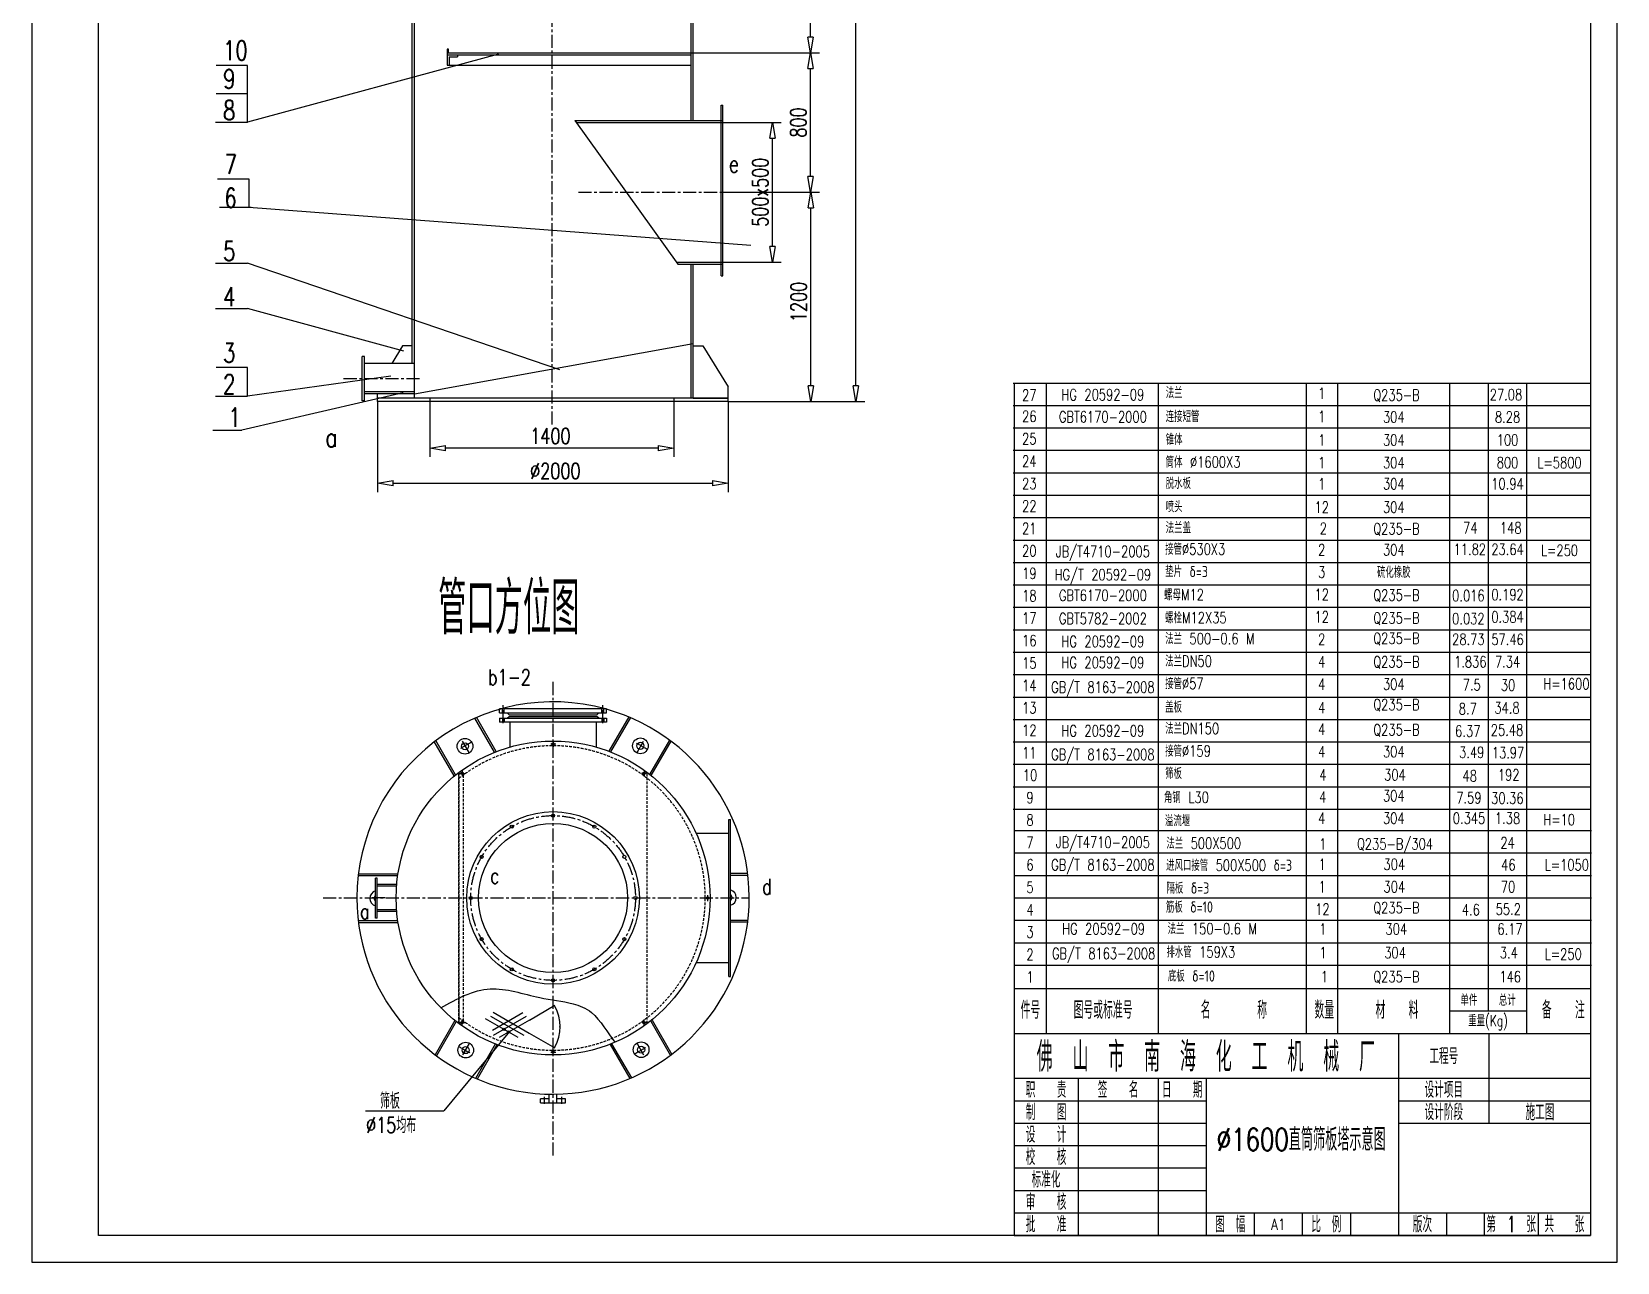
# Model space of a CAD drawing. Header units: inches. Extents: x -49906 to 274435, y 31852 to 49661.
# Drawn here: x -20198 to -11104, y 36786 to 43843 of the extents above; entities that cross this region are included whole.
import ezdxf
from ezdxf.enums import TextEntityAlignment as Align

# ---------------------------------------------------------------- set-up
doc = ezdxf.new("R2010")
doc.units = ezdxf.units.IN
doc.header["$LTSCALE"] = 60
doc.header["$MEASUREMENT"] = 0
for name, pattern in [('CENTER', [2, 1.25, -0.25, 0.25, -0.25]), ('CENTERX2', [101.6, 63.5, -12.7, 12.7, -12.7]), ('DIVIDEX2', [2.5, 1, -0.5, 0, -0.5, 0, -0.5]), ('HIDDEN', [0.375, 0.25, -0.125])]:
    doc.linetypes.add(name, pattern=pattern)
for name, color, linetype in [('2', 2, 'Continuous'), ('3', 3, 'Continuous'), ('4', 4, 'Continuous'), ('cen', 1, 'CENTER'), ('图层1', 2, 'HIDDEN'), ('文字', 3, 'Continuous'), ('细实线', 7, 'Continuous')]:
    doc.layers.add(name, color=color, linetype=linetype)
doc.layers.add('粗实线', color=7, linetype='Continuous', lineweight=30)
doc.styles.get("Standard").update_dxf_attribs({"font": 'txt.shx', "width": 0.75, "bigfont": 'hztxt.shx'})
doc.styles.add('中文', font='txt.shx', dxfattribs={"width": 0.75, "bigfont": 'gbcbig.shx'})
doc.dimstyles.new('ST1-1', dxfattribs={"dimtxt": 90, "dimasz": 90, "dimexe": 50, "dimexo": 0, "dimgap": 25, "dimtad": 1, "dimtxsty": 'Standard', "dimblk": 'CLOSEDBLANK', "dimcen": 3, "dimadec": 0, "dimazin": 0, "dimtfac": 1, "dimtmove": 0, "dimatfit": 3, "dimfxl": 1, "dimarcsym": 1})
doc.dimstyles.get("Standard").update_dxf_attribs({"dimtxt": 0.18, "dimasz": 0.18, "dimexe": 0.18, "dimexo": 0.0625, "dimgap": 0.09, "dimtad": 0, "dimtih": 1, "dimtoh": 1, "dimdec": 4, "dimzin": 0, "dimdsep": 46, "dimtxsty": 'Standard', "dimcen": 0.09, "dimadec": 0, "dimazin": 0, "dimtfac": 1, "dimtdec": 4, "dimtofl": 0, "dimtmove": 0, "dimatfit": 3, "dimfxl": 1, "dimtolj": 1, "dimtzin": 0, "dimarcsym": 0})

# ---------------------------------------------------------------- blocks, each defined once
blk = doc.blocks.new('_CLOSEDBLANK')
at = {"color": 0, "linetype": 'ByBlock'}
for p, q in [((-1, 0.17), (0, 0)), ((-1, 0.17), (-1, -0.17)), ((0, 0), (-1, -0.17))]:
    blk.add_line(p, q, dxfattribs=at)
blk = doc.blocks.new('*D174')
at = {"layer": 'Defpoints', "color": 0}
for p in [(-16815.4, 44521.8), (-15730.6, 44521.8), (-16903.5, 43721.8)]:
    blk.add_point(p, dxfattribs=at)
at = {"layer": '细实线', "color": 0, "lineweight": -2}
for p, q in [((-16815.4, 44521.8), (-15680.6, 44521.8)), ((-15730.6, 43811.8), (-15730.6, 44431.8)), ((-16903.5, 43721.8), (-15680.6, 43721.8))]:
    blk.add_line(p, q, dxfattribs=at)
at = {"layer": '细实线', "color": 0, "lineweight": -2, "xscale": 90, "yscale": 90, "zscale": 90}
for p, rotation in [((-15730.6, 44521.8), 90), ((-15730.6, 43721.8), 270)]:
    blk.add_blockref('_CLOSEDBLANK', p, dxfattribs=dict(at, rotation=rotation))
at = {"layer": '细实线', "color": 0, "insert": (-15800.6, 44121.8), "char_height": 90, "attachment_point": 5, "rotation": 90, "style": '中文'}
blk.add_mtext('800', dxfattribs=at)
blk = doc.blocks.new('*D175')
at = {"layer": 'Defpoints', "color": 0}
for p in [(-16243.4, 43321.8), (-15949.3, 43321.8), (-16243.4, 42521.8)]:
    blk.add_point(p, dxfattribs=at)
at = {"layer": '细实线', "color": 0, "lineweight": -2}
for p, q in [((-16243.4, 43321.8), (-15899.3, 43321.8)), ((-15949.3, 42611.8), (-15949.3, 43231.8)), ((-16243.4, 42521.8), (-15899.3, 42521.8))]:
    blk.add_line(p, q, dxfattribs=at)
at = {"layer": '细实线', "color": 0, "lineweight": -2, "xscale": 90, "yscale": 90, "zscale": 90}
for p, rotation in [((-15949.3, 43321.8), 90), ((-15949.3, 42521.8), 270)]:
    blk.add_blockref('_CLOSEDBLANK', p, dxfattribs=dict(at, rotation=rotation))
at = {"layer": '细实线', "color": 0, "insert": (-16019.3, 42921.8), "char_height": 90, "attachment_point": 5, "rotation": 90, "style": '中文'}
blk.add_mtext('500x500', dxfattribs=at)
blk = doc.blocks.new('*D183')
at = {"layer": '2', "color": 3, "linetype": 'Continuous', "lineweight": -2, "ltscale": 2}
for p, q in [((-17342.9, 38175.6), (-17197.2, 38259.8)), ((-17344.9, 38100.9), (-17197.2, 38015.6))]:
    blk.add_line(p, q, dxfattribs=at)
blk.add_arc((-17408.6, 38137.7), 241.2, 330.95017, 29.04983, dxfattribs=at)
at = {"layer": '2', "color": 3, "linetype": 'Continuous', "ltscale": 2}
for points in [[(-17198.4, 38254.5), (-17197.2, 38255.1), (-17199.8, 38258.3)], [(-17197.2, 38020.2), (-17198.4, 38020.9), (-17199.8, 38017.1)]]:
    blk.add_solid(points, dxfattribs=at)
at = {"layer": 'Defpoints', "color": 0, "linetype": 'Continuous', "ltscale": 2}
for p in [(-17552, 38220.4), (-17342.9, 38175.6), (-17517.4, 38074.9), (-17344.9, 38100.9), (-17171.1, 38095.8)]:
    blk.add_point(p, dxfattribs=at)
at = {"layer": '2', "color": 7, "linetype": 'Continuous', "ltscale": 2, "insert": (-17169.9, 38137.7), "char_height": 3, "attachment_point": 5, "rotation": 90, "style": '中文'}
blk.add_mtext('\\A1;60%%d', dxfattribs=at)
blk = doc.blocks.new('*D184')
at = {"layer": 'Defpoints', "color": 0}
for p in [(-16233.4, 42921.8), (-15728.8, 42921.8), (-16203.4, 41721.8)]:
    blk.add_point(p, dxfattribs=at)
at = {"layer": '细实线', "color": 0, "lineweight": -2}
for p, q in [((-16233.4, 42921.8), (-15678.8, 42921.8)), ((-15728.8, 41811.8), (-15728.8, 42831.8)), ((-16203.4, 41721.8), (-15678.8, 41721.8))]:
    blk.add_line(p, q, dxfattribs=at)
at = {"layer": '细实线', "color": 0, "lineweight": -2, "xscale": 90, "yscale": 90, "zscale": 90}
for p, rotation in [((-15728.8, 42921.8), 90), ((-15728.8, 41721.8), 270)]:
    blk.add_blockref('_CLOSEDBLANK', p, dxfattribs=dict(at, rotation=rotation))
at = {"layer": '细实线', "color": 0, "insert": (-15798.8, 42293), "char_height": 90, "attachment_point": 5, "rotation": 90, "style": '中文'}
blk.add_mtext('1200', dxfattribs=at)
blk = doc.blocks.new('*D185')
at = {"layer": 'Defpoints', "color": 0}
for p in [(-16403.4, 43721.8), (-15730.6, 43721.8), (-16233.4, 42921.8)]:
    blk.add_point(p, dxfattribs=at)
at = {"layer": '细实线', "color": 0, "lineweight": -2}
for p, q in [((-16403.4, 43721.8), (-15680.6, 43721.8)), ((-15730.6, 43011.8), (-15730.6, 43631.8)), ((-16233.4, 42921.8), (-15680.6, 42921.8))]:
    blk.add_line(p, q, dxfattribs=at)
at = {"layer": '细实线', "color": 0, "lineweight": -2, "xscale": 90, "yscale": 90, "zscale": 90}
for p, rotation in [((-15730.6, 43721.8), 90), ((-15730.6, 42921.8), 270)]:
    blk.add_blockref('_CLOSEDBLANK', p, dxfattribs=dict(at, rotation=rotation))
at = {"layer": '细实线', "color": 0, "insert": (-15800.6, 43321.8), "char_height": 90, "attachment_point": 5, "rotation": 90, "style": '中文'}
blk.add_mtext('800', dxfattribs=at)
blk = doc.blocks.new('*D186')
at = {"layer": 'Defpoints', "color": 0}
for p in [(-15670.6, 47941.8), (-15470.6, 47941.8), (-15695.9, 41721.8)]:
    blk.add_point(p, dxfattribs=at)
at = {"layer": '细实线', "color": 0, "lineweight": -2}
for p, q in [((-15670.6, 47941.8), (-15420.6, 47941.8)), ((-15470.6, 41811.8), (-15470.6, 47851.8)), ((-15695.9, 41721.8), (-15420.6, 41721.8))]:
    blk.add_line(p, q, dxfattribs=at)
at = {"layer": '细实线', "color": 0, "lineweight": -2, "xscale": 90, "yscale": 90, "zscale": 90}
for p, rotation in [((-15470.6, 47941.8), 90), ((-15470.6, 41721.8), 270)]:
    blk.add_blockref('_CLOSEDBLANK', p, dxfattribs=dict(at, rotation=rotation))
at = {"layer": '细实线', "color": 0, "insert": (-15540.6, 45031.8), "char_height": 90, "attachment_point": 5, "rotation": 90, "style": '中文'}
blk.add_mtext('6220', dxfattribs=at)
blk = doc.blocks.new('*D224')
at = {"layer": '2', "color": 0, "lineweight": -2}
for p, q in [((-18215.4, 41721.8), (-18215.4, 41203.2)), ((-16203.4, 41721.8), (-16203.4, 41203.2)), ((-18125.4, 41253.2), (-16293.4, 41253.2))]:
    blk.add_line(p, q, dxfattribs=at)
at = {"layer": 'Defpoints', "color": 0}
for p in [(-18215.4, 41721.8), (-16203.4, 41721.8), (-16203.4, 41253.2)]:
    blk.add_point(p, dxfattribs=at)
at = {"layer": '2', "color": 0, "lineweight": -2, "xscale": 90, "yscale": 90, "zscale": 90, "rotation": 180}
blk.add_blockref('_CLOSEDBLANK', (-18215.4, 41253.2), dxfattribs=at)
at = {"layer": '2', "color": 0, "lineweight": -2, "xscale": 90, "yscale": 90, "zscale": 90}
blk.add_blockref('_CLOSEDBLANK', (-16203.4, 41253.2), dxfattribs=at)
at = {"layer": '2', "color": 0, "insert": (-17194.8, 41323.2), "char_height": 90, "attachment_point": 5, "style": '中文'}
blk.add_mtext('%%C2000', dxfattribs=at)
blk = doc.blocks.new('*D269')
at = {"layer": '2', "color": 0, "lineweight": -2}
for p, q in [((-17915.4, 41721.8), (-17915.4, 41404.5)), ((-16515.4, 41731.8), (-16515.4, 41404.5)), ((-16605.4, 41454.5), (-17825.4, 41454.5))]:
    blk.add_line(p, q, dxfattribs=at)
at = {"layer": 'Defpoints', "color": 0}
for p in [(-17915.4, 41721.8), (-16515.4, 41731.8), (-17915.4, 41454.5)]:
    blk.add_point(p, dxfattribs=at)
at = {"layer": '2', "color": 0, "lineweight": -2, "xscale": 90, "yscale": 90, "zscale": 90, "rotation": 180}
blk.add_blockref('_CLOSEDBLANK', (-17915.4, 41454.5), dxfattribs=at)
at = {"layer": '2', "color": 0, "lineweight": -2, "xscale": 90, "yscale": 90, "zscale": 90}
blk.add_blockref('_CLOSEDBLANK', (-16515.4, 41454.5), dxfattribs=at)
at = {"layer": '2', "color": 0, "insert": (-17223.1, 41524.5), "char_height": 90, "attachment_point": 5, "style": '中文'}
blk.add_mtext('1400', dxfattribs=at)

msp = doc.modelspace()

# ---------------------------------------------------------------- linework, layer by layer
at = {"layer": '2'}
for p, q in [((-18960.103, 43649.361), (-19140.121, 43649.361)), ((-18960.103, 43486.728), (-18960.103, 43649.361)), ((-18960.103, 43486.728), (-19140.121, 43486.728)), ((-18960.103, 43324.094), (-18960.103, 43486.728)), ((-18951.589, 42997.662), (-19131.607, 42997.662)), ((-18951.589, 42835.029), (-18951.589, 42997.662)), ((-18939.275, 42835.029), (-19121.374, 42835.029)), ((-16074.114, 42617.163), (-18952.234, 42835.028)), ((-18960.103, 41916.187), (-19140.121, 41916.187)), ((-18960.103, 41753.554), (-18960.103, 41916.187))]:
    msp.add_line(p, q, dxfattribs=at)
at = {"layer": '2', "linetype": 'Continuous', "ltscale": 2}
for p, q in [((-17815.365, 43721.764), (-16215.365, 43721.764)), ((-18215.67, 38760.504), (-18226.47, 38760.504)), ((-17747.67, 38300.955), (-17747.67, 38155.273)), ((-17230.17, 37701.14), (-17230.17, 37750.498)), ((-17185.17, 37701.14), (-17185.17, 37750.498)), ((-18284.309, 37654.748), (-17833.374, 37654.748)), ((-17230.17, 37723.519), (-17279.67, 37723.519)), ((-17279.67, 37701.14), (-17279.67, 37723.519)), ((-17279.67, 37701.14), (-17185.17, 37701.14)), ((-17135.67, 37723.519), (-17185.17, 37723.519)), ((-17185.17, 37701.14), (-17158.605, 37701.14)), ((-17185.17, 37701.14), (-17158.605, 37701.14)), ((-17185.17, 37701.14), (-17135.67, 37701.14)), ((-17185.17, 37701.14), (-17135.67, 37701.14)), ((-17135.67, 37701.14), (-17135.67, 37723.519))]:
    msp.add_line(p, q, dxfattribs=at)
for centre, radius in [((-17207.67, 39759.035), 6.75), ((-17729.769, 39589.999), 6.75), ((-16685.571, 39589.999), 6.75), ((-17443.92, 39284.47), 9), ((-17207.67, 39347.773), 9), ((-16971.42, 39284.47), 9), ((-17616.867, 39111.523), 9), ((-16798.473, 39111.523), 9), ((-17680.17, 38875.273), 9), ((-16735.17, 38875.273), 9), ((-17616.867, 38639.023), 9), ((-16798.473, 38639.023), 9), ((-17443.92, 38466.076), 9), ((-16971.42, 38466.076), 9), ((-17207.67, 38402.773), 9), ((-17729.769, 38160.548), 6.75), ((-17489.645, 38122.071), 6.75), ((-17462.645, 38106.483), 6.75), ((-16685.571, 38160.548), 6.75), ((-17207.67, 37991.512), 6.75)]:
    msp.add_circle(centre, radius, dxfattribs=at)
at = {"layer": '3', "linetype": 'Continuous', "ltscale": 2}
msp.add_line((-17456.8, 38109.858), (-17833.374, 37654.748), dxfattribs=at)
msp.add_open_spline([(-17851.145, 38246.036), (-17758.384, 38297.9), (-17577.117, 38396.413), (-17314.605, 38300.219), (-17118.111, 38281.622), (-16961.749, 38222.855), (-16893.89, 38100.677), (-16853.364, 38047.948)], degree=3, knots=[0.53448665, 0.53448665, 0.53448665, 0.53448665, 17.37293328, 33.39277733, 44.22585961, 50.56364573, 60.61240554, 60.61240554, 60.61240554, 60.61240554], dxfattribs=at)
at = {"layer": '4', "linetype": 'CENTER'}
msp.add_line((-17062.147, 42921.764), (-16097.626, 42921.764), dxfattribs=at)
at = {"layer": '4', "linetype": 'CENTERX2', "ltscale": 2}
for p, q in [((-17220.788, 39759.035), (-17192.512, 39759.035)), ((-17207.67, 39775.421), (-17207.67, 39741.49)), ((-17742.887, 39589.999), (-17714.611, 39589.999)), ((-17729.769, 39606.385), (-17729.769, 39572.454)), ((-16672.452, 39589.999), (-16700.728, 39589.999)), ((-16685.571, 39606.385), (-16685.571, 39572.454)), ((-17566.594, 38197.675), (-17376.236, 38087.772)), ((-17381.13, 38215.9), (-17555.957, 38114.964)), ((-17551.995, 38220.423), (-17344.915, 38100.865)), ((-17362.957, 38195.215), (-17550.749, 38086.793)), ((-17742.887, 38160.548), (-17714.611, 38160.548)), ((-17729.769, 38144.162), (-17729.769, 38178.093)), ((-17596.725, 38183.894), (-17410.444, 38076.345)), ((-17342.906, 38175.615), (-17517.412, 38074.863)), ((-16672.452, 38160.548), (-16700.728, 38160.548)), ((-16685.571, 38144.162), (-16685.571, 38178.093)), ((-17220.788, 37991.512), (-17192.512, 37991.512)), ((-17207.67, 37975.126), (-17207.67, 38009.056))]:
    msp.add_line(p, q, dxfattribs=at)
at = {"layer": '4', "linetype": 'DIVIDEX2'}
for p, q in [((-17257.744, 37694.427), (-17257.744, 37734.708)), ((-17157.595, 37694.427), (-17157.595, 37734.708))]:
    msp.add_line(p, q, dxfattribs=at)
at = {"layer": 'cen'}
for p, q in [((-17215.365, 48025.429), (-17215.365, 41582.428)), ((-17973.802, 41853.006), (-18410.145, 41853.006)), ((-17207.67, 37398.813), (-17207.67, 40122.034)), ((-17492.984, 39876.94), (-17492.984, 39980.198)), ((-16922.355, 39876.94), (-16922.355, 39980.198)), ((-17689.18, 39709.232), (-17734.16, 39787.223)), ((-16726.196, 39709.252), (-16681.144, 39787.202)), ((-18526.796, 38875.273), (-16082.67, 38875.273)), ((-18170.654, 38875.253), (-18260.686, 38875.294)), ((-16244.686, 38875.294), (-16154.654, 38875.253)), ((-17689.144, 38041.295), (-17734.196, 37963.345)), ((-16726.16, 38041.315), (-16681.18, 37963.324))]:
    msp.add_line(p, q, dxfattribs=at)
msp.add_circle((-17207.67, 38875.273), 472.5, dxfattribs=at)
for centre, start, end in [((-17149.118, 38771.68), 117.6558575, 122.2333635), ((-17268.108, 38772.77), 57.6558575, 62.2333635), ((-17147.231, 38977.777), 237.6558575, 242.2333635), ((-17266.221, 38978.867), 297.6558575, 302.2333635)]:
    msp.add_arc(centre, 1126.991, start, end, dxfattribs=at)
at = {"layer": '图层1'}
for p, q in [((-17747.67, 38155.273), (-17747.67, 39595.273)), ((-17747.67, 39595.273), (-17747.67, 38155.273)), ((-17720.67, 38168.902), (-17720.67, 39595.273)), ((-16667.67, 38155.273), (-16667.67, 39595.273))]:
    msp.add_line(p, q, dxfattribs=at)
msp.add_arc((-17207.67, 38875.273), 873, 231.7891864, 128.2108136, dxfattribs=at)
at = {"layer": '文字'}
msp.add_lwpolyline([(-20197.785, 49661.279), (-20197.785, 36786.41), (-11104.239, 36786.41), (-11104.239, 49661.279)], close=True, dxfattribs=at)
at = {"layer": '粗实线'}
for p, q in [((-18003.365, 41766.006), (-18003.365, 44671.764)), ((-18015.365, 41940.006), (-18015.365, 44646.764)), ((-16415.365, 43333.764), (-16415.365, 44020.092)), ((-16403.365, 43333.764), (-16403.365, 44020.092)), ((-17815.365, 43721.764), (-16215.365, 43721.764)), ((-17815.365, 43721.764), (-17815.365, 43649.764)), ((-17815.365, 43709.764), (-16415.365, 43709.764)), ((-17815.365, 43709.764), (-16415.365, 43709.764)), ((-17815.365, 43649.764), (-17803.365, 43649.764)), ((-17803.365, 43697.764), (-17803.365, 43649.764)), ((-17803.365, 43697.764), (-17755.365, 43697.764)), ((-17803.365, 43649.764), (-16415.365, 43649.764)), ((-17755.365, 43709.764), (-17755.365, 43697.764)), ((-16243.365, 42443.043), (-16243.365, 43421.764)), ((-16243.365, 43421.764), (-16233.365, 43421.764)), ((-16233.365, 42443.043), (-16233.365, 43421.764)), ((-17082.791, 43333.764), (-16491.598, 42509.764)), ((-17082.791, 43333.764), (-16233.365, 43333.764)), ((-17074.181, 43321.764), (-16233.365, 43321.764)), ((-16500.633, 42521.764), (-16233.365, 42521.764)), ((-16491.598, 42509.764), (-16233.365, 42509.764)), ((-16415.365, 41741.764), (-16415.365, 42509.764)), ((-16403.365, 41741.764), (-16403.365, 42509.764)), ((-16243.365, 42443.043), (-16233.365, 42443.043)), ((-18070.481, 42041.764), (-18133.253, 41940.006)), ((-18070.481, 42041.764), (-18086.52, 42015.764)), ((-18015.365, 42041.764), (-18070.481, 42041.764)), ((-18003.365, 41766.006), (-16403.365, 42053.812)), ((-16403.365, 42041.764), (-16348.25, 42041.764)), ((-16348.25, 42041.764), (-16203.365, 41806.898)), ((-18289.832, 41980.006), (-18301.832, 41980.006)), ((-18301.832, 41725.485), (-18301.832, 41979.485)), ((-18289.832, 41725.485), (-18289.832, 41979.485)), ((-18003.365, 41940.006), (-18289.832, 41940.006)), ((-18003.365, 41778.006), (-18289.832, 41778.006)), ((-18003.365, 41766.006), (-18289.832, 41766.006)), ((-18215.365, 41741.764), (-18215.365, 41766.006)), ((-16203.365, 41741.764), (-18215.365, 41741.764)), ((-18015.365, 41741.764), (-18215.365, 41741.764)), ((-18215.365, 41721.764), (-18215.365, 41741.764)), ((-18215.365, 41741.764), (-18215.365, 41741.764)), ((-18027.365, 41741.764), (-18027.365, 41741.764)), ((-18003.365, 41741.764), (-18003.365, 41766.006)), ((-17915.365, 41741.764), (-17915.365, 41721.764)), ((-16515.365, 41741.764), (-16515.365, 41721.764)), ((-16403.365, 41741.764), (-16203.365, 41741.764)), ((-16391.365, 41741.764), (-16391.365, 41741.764)), ((-16203.365, 41761.764), (-16203.365, 41806.898)), ((-16203.365, 41721.764), (-16203.365, 41761.764)), ((-16203.365, 41741.764), (-16203.365, 41741.764)), ((-11261.665, 41826.133), (-14568.409, 41826.133)), ((-14564.073, 41826.133), (-14564.073, 36939.5)), ((-18289.832, 41725.485), (-18301.832, 41725.485)), ((-16203.365, 41721.764), (-18215.365, 41721.764)), ((-17514.811, 39937.028), (-17514.811, 39959.407)), ((-17455.17, 39959.407), (-17514.811, 39959.407)), ((-17207.67, 39959.407), (-17514.811, 39959.407)), ((-17514.811, 39937.028), (-17470.484, 39937.028)), ((-17498.609, 39937.028), (-17498.609, 39959.407)), ((-17487.359, 39937.028), (-17487.359, 39959.407)), ((-17470.484, 39937.028), (-16944.855, 39937.028)), ((-17470.484, 39937.028), (-17459.234, 39925.778)), ((-17459.234, 39925.778), (-17207.67, 39925.778)), ((-16900.528, 39959.407), (-17207.67, 39959.407)), ((-17207.67, 39925.778), (-16956.105, 39925.778)), ((-16944.855, 39937.028), (-16956.105, 39925.778)), ((-16944.855, 39937.028), (-16900.528, 39937.028)), ((-16927.98, 39937.028), (-16927.98, 39959.407)), ((-16916.73, 39937.028), (-16916.73, 39959.407)), ((-16900.528, 39937.028), (-16900.528, 39959.407)), ((-17543.675, 39710.764), (-17657.038, 39907.324)), ((-17534.254, 39714.444), (-17647.771, 39911.271)), ((-17514.811, 39905.652), (-17514.811, 39883.273)), ((-17514.811, 39905.652), (-17470.484, 39905.652)), ((-16960.17, 39883.273), (-17514.811, 39883.273)), ((-17455.17, 39883.273), (-17514.811, 39883.273)), ((-17498.609, 39905.652), (-17498.609, 39883.273)), ((-17487.359, 39905.652), (-17487.359, 39883.273)), ((-17470.484, 39905.652), (-17459.234, 39916.902)), ((-17470.484, 39905.652), (-16944.855, 39905.652)), ((-17459.234, 39916.902), (-17207.67, 39916.902)), ((-17455.17, 39883.273), (-17455.17, 39740.573)), ((-17207.67, 39916.902), (-16956.105, 39916.902)), ((-16960.17, 39883.273), (-16960.17, 39740.573)), ((-16900.528, 39883.273), (-16960.17, 39883.273)), ((-16944.855, 39905.652), (-16956.105, 39916.902)), ((-16944.855, 39905.652), (-16900.528, 39905.652)), ((-16927.98, 39905.652), (-16927.98, 39883.273)), ((-16916.73, 39905.652), (-16916.73, 39883.273)), ((-16900.528, 39905.652), (-16900.528, 39883.273)), ((-16885.128, 39717.274), (-16771.46, 39913.944)), ((-16875.721, 39713.567), (-16762.205, 39909.972)), ((-17775.593, 39575.603), (-17889.08, 39772.378)), ((-17767.678, 39581.896), (-17881.013, 39778.407)), ((-16652.117, 39584.008), (-16538.572, 39780.463)), ((-16644.219, 39577.689), (-16530.52, 39774.411)), ((-16199.67, 38425.273), (-16199.67, 39325.273)), ((-16199.67, 38425.273), (-16199.67, 39325.273)), ((-16199.67, 39325.273), (-16190.67, 39325.273)), ((-16190.67, 38425.273), (-16190.67, 39325.273)), ((-16387.604, 39246.073), (-16199.67, 39246.073)), ((-18097.705, 39012.028), (-18324.921, 39012.133)), ((-16190.67, 39016.886), (-16090.05, 39016.84)), ((-18099.228, 39002.029), (-18326.136, 39002.134)), ((-18215.67, 38989.573), (-18226.47, 38989.573)), ((-18226.47, 38760.504), (-18226.47, 38989.104)), ((-18215.67, 38760.504), (-18215.67, 38989.104)), ((-18104.257, 38953.573), (-18215.67, 38953.573)), ((-18107.151, 38942.773), (-18215.67, 38942.773)), ((-16190.67, 39006.886), (-16088.862, 39006.839)), ((-16334.904, 38875.273), (-16306.628, 38875.273)), ((-16321.786, 38891.659), (-16321.786, 38857.729)), ((-18099.627, 38743.603), (-18326.478, 38743.708)), ((-18105.135, 38807.773), (-18215.67, 38807.773)), ((-18104.257, 38796.973), (-18215.67, 38796.973)), ((-16190.67, 38748.46), (-16089.204, 38748.413)), ((-18098.135, 38733.602), (-18325.29, 38733.707)), ((-16190.67, 38738.46), (-16090.419, 38738.413)), ((-16387.604, 38504.473), (-16199.67, 38504.473)), ((-16199.67, 38425.273), (-16190.67, 38425.273)), ((-17771.12, 38172.858), (-17884.819, 37976.136)), ((-17763.223, 38166.539), (-17876.767, 37970.084)), ((-16647.661, 38168.651), (-16534.326, 37972.14)), ((-16639.746, 38174.944), (-16526.26, 37978.169)), ((-17539.619, 38036.98), (-17653.135, 37840.574)), ((-17530.211, 38033.272), (-17643.88, 37836.603)), ((-16881.086, 38036.103), (-16767.568, 37839.276)), ((-16871.664, 38039.783), (-16758.301, 37843.223)), ((-11257.329, 38096.861), (-14564.073, 38096.861)), ((-14564.073, 36939.5), (-11257.329, 36939.5))]:
    msp.add_line(p, q, dxfattribs=at)
for points in [[(-19815.06, 49508.189), (-11257.329, 49508.189), (-11257.329, 36939.5), (-19815.06, 36939.5)], [(-17815.365, 43721.764), (-17808.216, 43721.764), (-17808.216, 43741.813), (-17815.365, 43741.813)]]:
    msp.add_lwpolyline(points, close=True, dxfattribs=at)
for centre, radius in [((-17207.67, 38875.273), 900), ((-17712.742, 39745.276), 45.016), ((-17712.742, 39745.276), 20.215), ((-16706.762, 39747.68), 45.016), ((-16706.762, 39747.68), 20.215), ((-17207.67, 38875.273), 495), ((-17207.67, 38875.273), 427.5), ((-16321.786, 38875.273), 6.75), ((-17708.577, 38002.867), 45.016), ((-17708.577, 38002.867), 20.215), ((-16702.597, 38005.271), 45.016), ((-16702.597, 38005.271), 20.215)]:
    msp.add_circle(centre, radius, dxfattribs=at)
for centre, radius, start, end in [((-17207.67, 38875.273), 1125, 74.5093508, 180), ((-17207.67, 38875.273), 1125, 180, 74.156274), ((-16201.689, 38877.678), 45.016, 284.1696956, 75.8303044), ((-18213.65, 38872.869), 45.016, 106.5457165, 253.4542835), ((-18213.65, 38872.869), 20.215, 129.3571424, 230.6428576), ((-16201.689, 38877.678), 20.215, 303.0322953, 56.9677047)]:
    msp.add_arc(centre, radius, start, end, dxfattribs=at)
at = {"layer": '细实线'}
for p, q in [((-17520.08, 43712.96), (-18960.103, 43324.094)), ((-19143.602, 43324.094), (-18960.103, 43324.094)), ((-19143.602, 42515.848), (-18960.103, 42515.848)), ((-17169.701, 41904.502), (-18960.103, 42515.848)), ((-19143.602, 42255.618), (-18960.103, 42255.618)), ((-18062.719, 42010.826), (-18960.103, 42255.618)), ((-18138.552, 41866.772), (-18960.103, 41753.554)), ((-19143.602, 41753.554), (-18960.103, 41753.554)), ((-18066.648, 41771.38), (-18992.414, 41557.731)), ((-14380.365, 41826.133), (-14380.365, 38096.861)), ((-13737.387, 41826.133), (-13737.387, 38096.861)), ((-12887.28, 38100.383), (-12887.28, 41826.133)), ((-12708.622, 41826.133), (-12708.622, 38096.861)), ((-12065.644, 41826.133), (-12065.644, 38096.861)), ((-11845.194, 41826.133), (-11845.194, 38225.456)), ((-11624.745, 41826.133), (-11624.745, 38096.861)), ((-11261.665, 41697.538), (-14568.409, 41697.538)), ((-19158.74, 41557.731), (-18992.414, 41557.731)), ((-11261.665, 41568.942), (-14568.409, 41568.942)), ((-11261.665, 41440.346), (-14568.409, 41440.346)), ((-11261.665, 41311.751), (-14568.409, 41311.751)), ((-11261.665, 41183.155), (-14568.409, 41183.155)), ((-11261.665, 41054.56), (-14568.409, 41054.56)), ((-11261.665, 40925.964), (-14568.409, 40925.964)), ((-11261.665, 40797.368), (-14568.409, 40797.368)), ((-11261.665, 40668.773), (-14568.409, 40668.773)), ((-11261.665, 40540.177), (-14568.409, 40540.177)), ((-11261.665, 40411.582), (-14568.409, 40411.582)), ((-11261.665, 40282.986), (-14568.409, 40282.986)), ((-11261.665, 40154.39), (-14568.409, 40154.39)), ((-11261.665, 40025.795), (-14568.409, 40025.795)), ((-11261.665, 39897.199), (-14568.409, 39897.199)), ((-11261.665, 39768.604), (-14568.409, 39768.604)), ((-11261.665, 39640.008), (-14568.409, 39640.008)), ((-11257.329, 39640.008), (-14564.073, 39640.008)), ((-11261.665, 39511.412), (-14568.409, 39511.412)), ((-11257.329, 39511.412), (-14564.073, 39511.412)), ((-11261.665, 39382.817), (-14568.409, 39382.817)), ((-11257.329, 39382.817), (-14564.073, 39382.817)), ((-11257.329, 39259.995), (-14564.073, 39259.995)), ((-11252.993, 39259.995), (-14559.737, 39259.995)), ((-11257.329, 39131.4), (-14564.073, 39131.4)), ((-11252.993, 39131.4), (-14559.737, 39131.4)), ((-11257.329, 39002.804), (-14564.073, 39002.804)), ((-11252.993, 39002.804), (-14559.737, 39002.804)), ((-11257.329, 38874.208), (-14564.073, 38874.208)), ((-11252.993, 38874.208), (-14559.737, 38874.208)), ((-11257.329, 38745.613), (-14564.073, 38745.613)), ((-11252.993, 38745.613), (-14559.737, 38745.613)), ((-11252.993, 38617.017), (-14559.737, 38617.017)), ((-11252.993, 38488.422), (-14559.737, 38488.422)), ((-11257.329, 38354.052), (-14564.073, 38354.052)), ((-11624.745, 38225.456), (-12065.644, 38225.456)), ((-12359.577, 38096.861), (-12359.577, 36939.5)), ((-11838.848, 37582.478), (-11838.848, 38096.861)), ((-11257.329, 37839.67), (-14564.073, 37839.67)), ((-14196.657, 37839.67), (-14196.657, 36939.5)), ((-13737.387, 37839.67), (-13737.387, 36939.5)), ((-13461.825, 37839.67), (-13461.825, 36939.5)), ((-13461.825, 37711.074), (-14564.073, 37711.074)), ((-11257.329, 37711.074), (-12359.577, 37711.074)), ((-13461.825, 37582.478), (-14564.073, 37582.478)), ((-11257.329, 37582.478), (-12359.577, 37582.478)), ((-13461.825, 37453.883), (-14564.073, 37453.883)), ((-13461.825, 37325.287), (-14564.073, 37325.287)), ((-13461.825, 37196.692), (-14564.073, 37196.692)), ((-11257.329, 37068.096), (-14564.073, 37068.096)), ((-13186.263, 37068.096), (-13186.263, 36939.5)), ((-12910.701, 37068.096), (-12910.701, 36939.5)), ((-12635.139, 37068.096), (-12635.139, 36939.5)), ((-12084.015, 37068.096), (-12084.015, 36939.5)), ((-11868.053, 37068.096), (-11868.053, 36939.5)), ((-11557.831, 37068.096), (-11557.831, 36939.5))]:
    msp.add_line(p, q, dxfattribs=at)

# ---------------------------------------------------------------- texts
at = {"color": 2, "linetype": 'Continuous', "ltscale": 2, "style": '中文', "width": 0.75}
for s, height, p in [('e', 100, (-16199.945, 43034.665)), ('b1-2', 90, (-17580.793, 40096.337)), ('c', 90, (-17567.677, 38957.215)), ('d', 90, (-16008.186, 38895.756)), ('a', 90, (-18314.565, 38753.578))]:
    msp.add_text(s, height=height, dxfattribs=at).set_placement(p)
at = {"linetype": 'Continuous', "ltscale": 2, "style": '中文', "width": 0.75}
for s, p in [('筛板', (-18200.845, 37666.52)), ('%%c15均布', (-18280.394, 37528.145))]:
    msp.add_text(s, height=90, dxfattribs=at).set_placement(p)
at = {"layer": '2', "color": 7, "style": '中文', "width": 0.75}
msp.add_text('管口方位图', height=300, dxfattribs=at).set_placement((-17866.527, 40386.614))
at = {"layer": '文字', "style": '中文', "width": 0.75}
for s, height, p in [('27', 64.2978, (-14476.555, 41726.482)), ('HG 20592-09', 64.2978, (-14054.587, 41728.842)), ('1', 64.298, (-12799.307, 41737.165)), ('Q235-B', 64.2978, (-12370.508, 41726.928)), ('27.08', 64.2978, (-11742.59, 41729.152)), ('26', 64.2978, (-14476.555, 41604.791)), ('GBT6170-2000', 64.2978, (-14054.587, 41601.745)), ('1', 64.298, (-12799.307, 41604.088)), ('304', 64.2978, (-12385.964, 41600.951)), ('8.28', 64.2978, (-11733.801, 41600.951)), ('25', 64.2978, (-14476.555, 41476.196)), ('1', 64.298, (-12799.307, 41469.13)), ('304', 64.2978, (-12385.964, 41469.13)), ('100', 64.2978, (-11733.801, 41469.13)), ('24', 64.2978, (-14476.555, 41347.6)), ('1', 64.298, (-12799.307, 41339.507)), ('304', 64.2978, (-12385.964, 41339.507)), ('800', 64.2978, (-11733.801, 41339.507)), ('L=5800', 64.2978, (-11435.737, 41339.507)), ('23', 64.2978, (-14476.555, 41219.004)), ('1', 64.298, (-12799.307, 41217.759)), ('304', 64.2978, (-12385.964, 41217.759)), ('10.94', 64.2978, (-11733.801, 41217.759)), ('22', 64.2978, (-14476.555, 41090.409)), ('12', 64.2978, (-12799.307, 41083.706)), ('304', 64.2978, (-12385.964, 41083.706)), ('21', 64.2978, (-14476.555, 40961.813)), ('2', 64.834, (-12789.443, 40961.962)), ('Q235-B', 64.2978, (-12370.508, 40960.444)), ('74', 64.8336, (-11946.954, 40964.483)), ('148', 64.8336, (-11715.151, 40964.483)), ('20', 64.2978, (-14476.555, 40833.218)), ('JB/T4710-2005', 64.2978, (-14054.587, 40829.767)), ('2', 64.298, (-12799.215, 40839.679)), ('304', 64.2978, (-12385.872, 40839.679)), ('11.82', 64.2978, (-11950.034, 40842.179)), ('23.64', 64.2978, (-11733.801, 40842.179)), ('L=250', 64.2978, (-11435.737, 40836.622)), ('19', 64.2978, (-14476.555, 40704.622)), ('HG/T 20592-09', 64.2978, (-14054.587, 40697.088)), ('3', 64.298, (-12799.215, 40711.084)), ('硫化橡胶', 64.2978, (-12385.872, 40711.084)), ('18', 64.2978, (-14476.555, 40576.026)), ('GBT6170-2000', 64.2978, (-14054.587, 40578.245)), ('12', 64.2978, (-12799.215, 40583.327)), ('Q235-B', 64.2978, (-12370.508, 40580.043)), ('0.016', 64.2978, (-11958.426, 40577.039)), ('0.192', 64.2978, (-11733.709, 40582.488)), ('17', 64.2978, (-14476.555, 40447.431)), ('GBT5782-2002', 64.2978, (-14054.587, 40445.411)), ('12', 64.2978, (-12799.215, 40454.731)), ('Q235-B', 64.2978, (-12370.508, 40448.395)), ('0.032', 64.2978, (-11958.426, 40444.857)), ('0.384', 64.2978, (-11733.709, 40454.731)), ('16', 64.2978, (-14476.555, 40318.835)), ('HG 20592-09', 64.2978, (-14054.587, 40313.362)), ('2', 64.298, (-12799.215, 40326.136)), ('Q235-B', 64.2978, (-12370.508, 40331.964)), ('28.73', 64.2978, (-11958.426, 40326.332)), ('57.46', 64.2978, (-11733.709, 40326.136)), ('15', 64.2978, (-14476.555, 40190.24)), ('HG 20592-09', 64.2978, (-14054.587, 40192.92)), ('4', 64.298, (-12799.215, 40197.54)), ('Q235-B', 64.2978, (-12370.508, 40197.181)), ('1.836', 64.2978, (-11947.346, 40197.54)), ('7.34', 64.2978, (-11733.709, 40197.54)), ('14', 64.2978, (-14476.555, 40061.644)), ('GB/T 8163-2008', 64.2978, (-14054.587, 40052.14)), ('4', 64.298, (-12799.215, 40068.945)), ('304', 64.2978, (-12385.872, 40068.945)), ('7.5', 64.2978, (-11938.974, 40065.07)), ('30', 64.2978, (-11730.557, 40063.068)), ('Q235-B', 64.2978, (-12370.508, 39951.819)), ('13', 64.2978, (-14476.555, 39933.048)), ('4', 64.298, (-12799.215, 39934.217)), ('8.7', 64.8336, (-11961.605, 39927.249)), ('34.8', 64.8336, (-11736.667, 39932.854)), ('12', 64.2978, (-14476.555, 39804.453)), ('HG 20592-09', 64.2978, (-14054.587, 39801.537)), ('4', 64.298, (-12799.215, 39810.88)), ('Q235-B', 64.2978, (-12370.508, 39807.633)), ('6.37', 64.8336, (-11961.605, 39799.873)), ('25.48', 64.8336, (-11736.667, 39805.477)), ('11', 64.2978, (-14476.555, 39675.857)), ('GB/T 8163-2008', 64.2978, (-14054.587, 39665.48)), ('4', 64.298, (-12799.215, 39682.285)), ('304', 64.2978, (-12385.872, 39682.285)), ('3.49', 64.2978, (-11938.974, 39678.411)), ('13.97', 64.2978, (-11730.557, 39676.408)), ('10', 64.2978, (-14472.219, 39547.262)), ('4', 64.298, (-12792.6, 39548.831)), ('304', 64.2978, (-12379.257, 39548.831)), ('48', 64.2978, (-11950.173, 39543.273)), ('192', 64.2978, (-11727.094, 39548.831)), ('9', 64.298, (-14472.219, 39418.666)), ('4', 64.298, (-12794.086, 39421.892)), ('304', 64.2978, (-12385.872, 39429.221)), ('7.59', 64.2978, (-11955.407, 39417.764)), ('30.36', 64.2978, (-11734.496, 39415.145)), ('8', 64.298, (-14472.219, 39290.07)), ('4', 64.298, (-12799.215, 39300.625)), ('304', 64.2978, (-12385.872, 39300.625)), ('0.345', 64.2978, (-11954.345, 39300.625)), ('1.38', 64.2978, (-11733.709, 39300.625)), ('7', 64.298, (-14472.219, 39161.475)), ('JB/T4710-2005', 64.2978, (-14054.587, 39162.609)), ('1', 64.298, (-12792.6, 39152.863)), ('Q235-B/304', 64.2978, (-12379.257, 39152.863)), ('24', 64.2978, (-11733.583, 39159.795)), ('GB/T 8163-2008', 64.2978, (-14054.587, 39033.231)), ('6', 64.298, (-14472.219, 39032.879)), ('1', 64.298, (-12796.187, 39035.887)), ('304', 64.2978, (-12382.844, 39035.887)), ('46', 64.2978, (-11729, 39033.234)), ('5', 64.298, (-14472.219, 38904.284)), ('1', 64.298, (-12796.187, 38907.292)), ('304', 64.2978, (-12382.844, 38907.292)), ('70', 64.2978, (-11730.681, 38907.292)), ('4', 64.298, (-14472.219, 38775.688)), ('12', 64.2978, (-12794.901, 38778.932)), ('Q235-B', 64.2978, (-12370.508, 38787.606)), ('4.6', 64.2978, (-11944.263, 38775.656)), ('55.2', 64.2978, (-11729.394, 38778.599)), ('3', 64.298, (-14472.219, 38647.092)), ('HG 20592-09', 64.2978, (-14050.251, 38665.841)), ('1', 64.298, (-12792.371, 38665.139)), ('304', 64.2978, (-12371.526, 38665.139)), ('6.17', 64.2978, (-11719.363, 38665.139)), ('2', 64.298, (-14472.219, 38518.497)), ('GB/T 8163-2008', 64.2978, (-14050.251, 38524.685)), ('1', 64.298, (-12791.851, 38529.485)), ('304', 64.2978, (-12378.508, 38529.485)), ('3.4', 64.2978, (-11726.345, 38529.485)), ('1', 64.298, (-14472.219, 38389.901)), ('1', 64.298, (-12783.851, 38391.699)), ('Q235-B', 64.2978, (-12370.508, 38391.699)), ('146', 64.2978, (-11718.345, 38391.699))]:
    msp.add_text(s, height=height, dxfattribs=at).set_placement(p, align=Align.CENTER)
for s, p in [('H=1600', (-11528.201, 40070.84)), ('H=10', (-11528.201, 39292.354)), ('L=1050', (-11520.837, 39032.725)), ('L=250', (-11520.837, 38521.532))]:
    msp.add_text(s, height=64.2978, dxfattribs=at).set_placement(p)
at = {"layer": '文字', "style": '中文'}
for s, insert, char_height, width, attachment_point in [('法兰\\P  ', (-13694.041, 41804.771), 64.2978, 769.32114, 1), ('连接短管 ', (-13694.041, 41668.556), 64.2978, 769.32114, 1), ('锥体 ', (-13694.041, 41536.736), 64.2978, 769.32114, 1), ('筒体 %%C1600X3 ', (-13694.041, 41407.113), 64.2978, 769.32114, 1), ('脱水板\\P  ', (-13694.041, 41285.364), 64.2978, 769.32114, 1), ('喷头\\P  ', (-13694.041, 41151.312), 64.2978, 769.32114, 1), ('法兰盖', (-13694.827, 41030.849), 64.8336, 586.80438, 1), ('接管%%C530X3', (-13697.117, 40907.997), 64.2978, 581.95476, 1), ('垫片 δ=3', (-13697.117, 40779.401), 64.2978, 554.42807, 1), ('螺母M12', (-13703.452, 40646.564), 64.2978, 581.95476, 1), ('螺栓M12X35', (-13697.117, 40514.957), 64.2978, 581.95476, 1), ('法兰 500-0.6 M', (-13697.117, 40394.453), 64.2978, 863.90658, 1), ('法兰DN50', (-13697.117, 40265.858), 64.2978, 581.95476, 1), ('接管%%C57', (-13697.117, 40137.262), 64.2978, 581.95476, 1), ('盖板', (-13697.117, 40002.534), 64.2978, 581.95476, 1), ('法兰DN150', (-13697.117, 39879.198), 64.2978, 581.95476, 1), ('接管%%C159', (-13697.117, 39750.602), 64.2978, 581.95476, 1), ('筛板', (-13697.416, 39621.716), 64.2978, 800.69698, 1), ('角钢 L30\\P ', (-13704.218, 39484.535), 64.2978, 800.69698, 1), ('溢流堰', (-13698.559, 39350.296), 64.2978, 800.69698, 1), ('法兰 500X500 ', (-13690.501, 39221.181), 64.2978, 800.69698, 1), ('进风口接管 500X500 δ=3', (-13691.833, 39095.05), 64.2978, 800.69698, 1), ('隔板 δ=3', (-13689.578, 38964.482), 64.2978, 800.69698, 1), ('筋板 δ=10\\P ', (-13692.802, 38855.647), 64.2978, 581.95476, 1), ('法兰 150-0.6 M', (-13683.135, 38731.498), 64.2978, 800.69698, 1), ('排水管 159X3 ', (-13689.753, 38597.802), 64.2978, 671.43082, 1), ('底板 δ=10 ', (-13681.753, 38460.017), 64.2978, 581.95476, 1), ('图号或标准号', (-14053.36, 38232.705), 100, 696.18229, 5), ('名    称', (-13303.142, 38232.705), 100, 846.26307, 5), ('材  料', (-12367.686, 38232.705), 100, 617.03958, 5), ('单件', (-11955.419, 38289.754), 64.2978, 220.4496, 5), ('总计', (-11734.969, 38289.754), 64.2978, 220.4496, 5), ('备  注', (-11413.706, 38232.705), 100, 666.53959, 5), ('{\\H0.7x;重量\\W0.7;(Kg)}', (-11845.194, 38161.159), 91.854, 440.8992, 5), ('佛 山 市 南 海 化 工 机 械 厂', (-13463.875, 37964.251), 170, 2222.8668, 5), ('工程号', (-12099.212, 37968.265), 91.854, 520.72824, 5), ('职  责', (-14380.365, 37775.372), 91.854, 367.416, 5), ('签  名', (-13967.022, 37775.372), 91.854, 459.27, 5), ('日  期', (-13599.606, 37775.372), 91.854, 275.562, 5), ('设计项目', (-12099.212, 37775.372), 91.854, 520.72824, 5), ('制  图', (-14380.365, 37646.776), 91.854, 367.416, 5), ('设计阶段', (-12099.212, 37646.776), 91.854, 520.72824, 5), ('施工图', (-11548.088, 37646.776), 91.854, 581.51976, 5), ('设  计 ', (-14380.365, 37518.181), 91.854, 367.416, 5), ('\\A1;%%C1600直筒筛板塔示意图', (-12916.753, 37490.191), 128.5956, 1102.248, 5), ('校  核', (-14380.365, 37389.585), 91.854, 367.416, 5), ('标准化', (-14380.365, 37260.989), 91.854, 367.416, 5), ('审  核', (-14380.365, 37132.394), 91.854, 367.416, 5), ('批  准', (-14380.365, 37003.798), 91.854, 367.416, 5), ('{\\W0.8;A1}', (-13048.482, 37003.798), 64.2978, 275.562, 5)]:
    msp.add_mtext(s, dxfattribs=dict(at, insert=insert, char_height=char_height, width=width, attachment_point=attachment_point))
at = {"layer": '文字', "attachment_point": 5, "style": '中文'}
for s, insert, char_height, width, line_spacing_factor in [('件号', (-14470.147, 38232.705), 100, 217.8, 0.84), ('数量', (-12784.473, 38232.705), 100, 217.8, 0.84), ('图 幅', (-13324.044, 37003.798), 91.854, 275.562, 0.822857), ('比 例', (-12772.92, 37003.798), 91.854, 275.562, 0.788571), ('版次', (-12221.796, 37003.798), 91.854, 275.562, 0.822857), ('第 {\\W0.7;1\\H1x; }张', (-11712.942, 37003.798), 91.854, 310.22173, 0.822857), ('共 {\\W0.7; }张', (-11407.58, 37003.798), 91.854, 300.50229, 0.822857)]:
    msp.add_mtext(s, dxfattribs=dict(at, insert=insert, char_height=char_height, width=width, line_spacing_factor=line_spacing_factor))
at = {"layer": '细实线', "style": '中文', "width": 0.75}
for s, p in [('10', (-19099.969, 43679.792)), ('9', (-19099.969, 43517.159)), ('8', (-19099.969, 43337.174)), ('7', (-19091.454, 43028.094)), ('6', (-19092.649, 42835.029)), ('5', (-19099.969, 42528.927)), ('4', (-19099.969, 42268.697)), ('3', (-19099.969, 41946.619)), ('2', (-19099.969, 41766.634)), ('1', (-19070.065, 41576.366)), ('a', (-18513.02, 41461.602))]:
    msp.add_text(s, height=110, dxfattribs=at).set_placement(p)

# ---------------------------------------------------------------- dimensions: what is measured, and where the dimension line sits
at = {"layer": '2'}
dim = msp.add_linear_dim(base=(-16203.365, 41253.175), p1=(-18215.365, 41721.764), p2=(-16203.365, 41721.764), text='%%C2000', dimstyle='ST1-1', override={"dimtxsty": '中文'}, dxfattribs=at)
dim.commit()
dim.dimension.update_dxf_attribs({"geometry": '*D224', "text_midpoint": (-17194.795, 41253.175), "dimtype": 160})
dim = msp.add_linear_dim(base=(-17915.365, 41454.498), p1=(-16515.365, 41731.764), p2=(-17915.365, 41721.764), dimstyle='ST1-1', override={"dimtxsty": '中文'}, dxfattribs=at)
dim.commit()
dim.dimension.update_dxf_attribs({"geometry": '*D269', "text_midpoint": (-17223.13, 41454.498), "dimtype": 160})
at = {"layer": '2', "linetype": 'Continuous', "ltscale": 2}
dim = msp.add_angular_dim_2l(base=(-17171.106, 38095.775), line1=((-17342.906, 38175.615), (-17517.412, 38074.863)), line2=((-17551.995, 38220.423), (-17344.915, 38100.865)), text='60%%d', dimstyle='Standard', override={"dimtxt": 3, "dimasz": 4, "dimexe": 3, "dimexo": 0, "dimgap": 1, "dimtad": 1, "dimtih": 0, "dimtoh": 0, "dimdec": 0, "dimtxsty": '中文', "dimcen": 2, "dimclrd": 3, "dimclre": 3, "dimclrt": 7, "dimtdec": 0, "dimtix": 1, "dimtofl": 1}, dxfattribs=at)
dim.commit()
dim.dimension.update_dxf_attribs({"geometry": '*D183', "text_midpoint": (-17169.942, 38137.66)})
at = {"layer": '细实线'}
for base, p1, p2, text, picture, middle in [((-15470.637, 47941.764), (-15695.941, 41721.764), (-15670.576, 47941.764), '6220', '*D186', (-15470.637, 45031.764)), ((-15728.812, 42921.764), (-16203.365, 41721.764), (-16233.365, 42921.764), '1200', '*D184', (-15728.812, 42292.977))]:
    dim = msp.add_linear_dim(base=base, p1=p1, p2=p2, angle=90, text=text, dimstyle='ST1-1', override={"dimtxsty": '中文'}, dxfattribs=at)
    dim.commit()
    dim.dimension.update_dxf_attribs({"geometry": picture, "text_midpoint": middle, "dimtype": 160})
for base, p1, p2, angle, text, picture, middle in [((-15730.576, 44521.764), (-16903.522, 43721.764), (-16815.365, 44521.764), 270, '800', '*D174', (-15800.576, 44121.764)), ((-15730.576, 43721.764), (-16233.365, 42921.764), (-16403.365, 43721.764), 90, '800', '*D185', (-15800.576, 43321.764)), ((-15949.343, 43321.764), (-16243.365, 42521.764), (-16243.365, 43321.764), 90, '500x500', '*D175', (-16019.343, 42921.764))]:
    dim = msp.add_linear_dim(base=base, p1=p1, p2=p2, angle=angle, text=text, dimstyle='ST1-1', override={"dimtxsty": '中文'}, dxfattribs=at)
    dim.commit()
    dim.dimension.update_dxf_attribs({"geometry": picture, "text_midpoint": middle})

doc.saveas('drawing.dxf')
